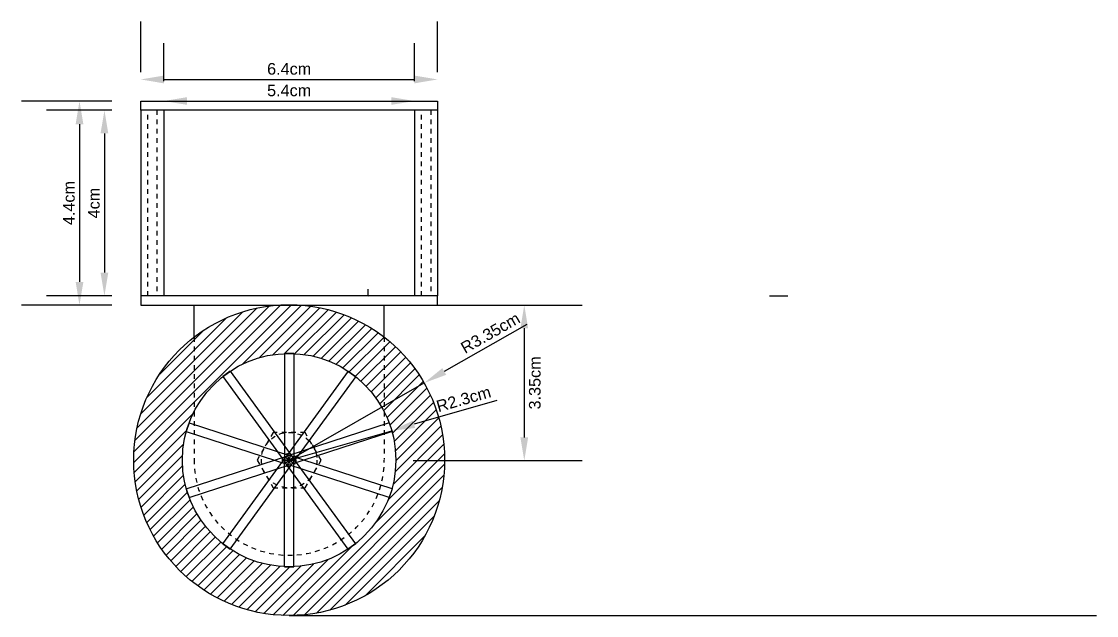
# Model space of a CAD drawing. Header units: millimetres. Extents: x 1801 to 3617, y 1965 to 3961.
# Drawn here: x 1802.21 to 1825.38, y 1964.6 to 1977.4 of the extents above; entities that cross this region are included whole.
import ezdxf

# ---------------------------------------------------------------- set-up
doc = ezdxf.new("R2010")
doc.units = ezdxf.units.MM
doc.header["$LTSCALE"] = 0.005
doc.linetypes.add('ACAD_ISO02W100', pattern=[15, 12, -3])
for name, color, linetype, plot in [('电机', 30, 'Continuous', False), ('车架', 140, 'Continuous', False), ('车轮', 18, 'Continuous', False)]:
    doc.layers.add(name, color=color, linetype=linetype, plot=plot)
doc.styles.get("Standard").update_dxf_attribs({"font": 'arial.ttf'})
doc.dimstyles.new('ISO-25', dxfattribs={"dimtxt": 0.25, "dimasz": 0.5, "dimexe": 1.25, "dimexo": 0.625, "dimgap": 0.1, "dimtad": 2, "dimdsep": 46, "dimtxsty": 'Standard', "dimcen": 2.5, "dimadec": 0, "dimazin": 0, "dimtfac": 1, "dimtmove": 0, "dimatfit": 3, "dimfxl": 1, "dimarcsym": 0})

# ---------------------------------------------------------------- blocks, each defined once
blk = doc.blocks.new('*U70')
at = {"layer": '车轮'}
for p, q in [((-0.1, 1.15), (-0.1, -1.15)), ((0.1, 1.15), (-0.1, 1.15)), ((0.1, 1.15), (0.1, -1.15)), ((-0.1, -1.15), (0.1, -1.15))]:
    blk.add_line(p, q, dxfattribs=at)
blk = doc.blocks.new('*U71')
at = {"layer": '车轮', "color": 0, "linetype": 'ByBlock', "lineweight": -2, "transparency": 16777216}
blk.add_blockref('*U70', (1810.546, 1967.337), dxfattribs=at)
for p, rotation in [((1809.87, 1967.118), 36), ((1809.453, 1966.543), 72), ((1809.453, 1965.832), 108), ((1809.87, 1965.257), 144), ((1810.546, 1965.037), 180)]:
    blk.add_blockref('*U70', p, dxfattribs=dict(at, rotation=rotation))
blk = doc.blocks.new('*U72')
at = {"layer": '车轮'}
for p, q in [((-0.1, 1.15), (-0.1, -1.15)), ((0.1, 1.15), (-0.1, 1.15)), ((0.1, 1.15), (0.1, -1.15)), ((-0.1, -1.15), (0.1, -1.15))]:
    blk.add_line(p, q, dxfattribs=at)
blk = doc.blocks.new('*U73')
at = {"layer": '车轮', "color": 0, "linetype": 'ByBlock', "lineweight": -2, "transparency": 16777216}
blk.add_blockref('*U72', (1810.546, 1967.337), dxfattribs=at)
for p, rotation in [((1809.87, 1967.118), 36), ((1809.453, 1966.543), 72), ((1809.453, 1965.832), 108), ((1809.87, 1965.257), 144), ((1810.546, 1965.037), 180)]:
    blk.add_blockref('*U72', p, dxfattribs=dict(at, rotation=rotation))
blk = doc.blocks.new('*D74')
at = {"layer": 'Defpoints', "color": 0, "transparency": 16777216}
for p in [(1811.178, 1976.152), (1804.778, 1975.687), (1811.178, 1975.687)]:
    blk.add_point(p, dxfattribs=at)
at = {"layer": '车架', "color": 0, "lineweight": -2, "transparency": 16777216}
for p, q in [((1804.778, 1976.312), (1804.778, 1977.402)), ((1811.178, 1976.312), (1811.178, 1977.402)), ((1805.278, 1976.152), (1810.678, 1976.152))]:
    blk.add_line(p, q, dxfattribs=at)
at = {"layer": '车架', "color": 0, "transparency": 16777216}
for points in [[(1805.278, 1976.235), (1805.278, 1976.068), (1804.778, 1976.152)], [(1810.678, 1976.235), (1810.678, 1976.068), (1811.178, 1976.152)]]:
    blk.add_solid(points, dxfattribs=at)
at = {"layer": '车架', "color": 0, "transparency": 16777216, "insert": (1807.978, 1976.379), "char_height": 0.25, "attachment_point": 5}
blk.add_mtext('6.4cm', dxfattribs=at)
blk = doc.blocks.new('*D75')
at = {"layer": 'Defpoints', "color": 0, "transparency": 16777216}
for p in [(1804.778, 1975.487), (1803.997, 1971.487), (1804.778, 1971.487)]:
    blk.add_point(p, dxfattribs=at)
at = {"layer": '车架', "color": 0, "lineweight": -2, "transparency": 16777216}
for p, q in [((1804.153, 1975.487), (1802.747, 1975.487)), ((1803.997, 1974.987), (1803.997, 1971.987)), ((1804.153, 1971.487), (1802.747, 1971.487))]:
    blk.add_line(p, q, dxfattribs=at)
at = {"layer": '车架', "color": 0, "transparency": 16777216}
for points in [[(1803.913, 1974.987), (1804.08, 1974.987), (1803.997, 1975.487)], [(1803.913, 1971.987), (1804.08, 1971.987), (1803.997, 1971.487)]]:
    blk.add_solid(points, dxfattribs=at)
at = {"layer": '车架', "color": 0, "transparency": 16777216, "insert": (1803.77, 1973.487), "char_height": 0.25, "attachment_point": 5, "rotation": 90}
blk.add_mtext('4cm', dxfattribs=at)
blk = doc.blocks.new('*D76')
at = {"layer": 'Defpoints', "color": 0, "transparency": 16777216}
for p in [(1804.778, 1975.687), (1803.459, 1971.287), (1804.778, 1971.287)]:
    blk.add_point(p, dxfattribs=at)
at = {"layer": '车架', "color": 0, "lineweight": -2, "transparency": 16777216}
for p, q in [((1804.153, 1975.687), (1802.209, 1975.687)), ((1803.459, 1975.187), (1803.459, 1971.787)), ((1804.153, 1971.287), (1802.209, 1971.287))]:
    blk.add_line(p, q, dxfattribs=at)
at = {"layer": '车架', "color": 0, "transparency": 16777216}
for points in [[(1803.376, 1975.187), (1803.543, 1975.187), (1803.459, 1975.687)], [(1803.376, 1971.787), (1803.543, 1971.787), (1803.459, 1971.287)]]:
    blk.add_solid(points, dxfattribs=at)
at = {"layer": '车架', "color": 0, "transparency": 16777216, "insert": (1803.232, 1973.487), "char_height": 0.25, "attachment_point": 5, "rotation": 90}
blk.add_mtext('4.4cm', dxfattribs=at)
blk = doc.blocks.new('*D77')
at = {"layer": 'Defpoints', "color": 0, "transparency": 16777216}
for p in [(1810.678, 1975.687), (1805.278, 1975.487), (1810.678, 1975.487)]:
    blk.add_point(p, dxfattribs=at)
at = {"layer": '车架', "color": 0, "lineweight": -2, "transparency": 16777216}
for p, q in [((1805.278, 1976.112), (1805.278, 1976.937)), ((1810.678, 1976.112), (1810.678, 1976.937)), ((1805.778, 1975.687), (1810.178, 1975.687))]:
    blk.add_line(p, q, dxfattribs=at)
at = {"layer": '车架', "color": 0, "transparency": 16777216}
for points in [[(1805.778, 1975.77), (1805.778, 1975.604), (1805.278, 1975.687)], [(1810.178, 1975.77), (1810.178, 1975.604), (1810.678, 1975.687)]]:
    blk.add_solid(points, dxfattribs=at)
at = {"layer": '车架', "color": 0, "transparency": 16777216, "insert": (1807.978, 1975.914), "char_height": 0.25, "attachment_point": 5}
blk.add_mtext('5.4cm', dxfattribs=at)
blk = doc.blocks.new('*D80')
at = {"layer": 'Defpoints', "color": 0, "transparency": 16777216}
for p in [(1810.028, 1971.287), (1810.028, 1967.934), (1813.045, 1967.934)]:
    blk.add_point(p, dxfattribs=at)
at = {"layer": '车架', "color": 0, "lineweight": -2, "transparency": 16777216}
for p, q in [((1810.653, 1971.287), (1814.295, 1971.287)), ((1813.045, 1970.787), (1813.045, 1968.434)), ((1810.653, 1967.934), (1814.295, 1967.934))]:
    blk.add_line(p, q, dxfattribs=at)
at = {"layer": '车架', "color": 0, "transparency": 16777216}
for points in [[(1812.962, 1970.787), (1813.129, 1970.787), (1813.045, 1971.287)], [(1812.962, 1968.434), (1813.129, 1968.434), (1813.045, 1967.934)]]:
    blk.add_solid(points, dxfattribs=at)
at = {"layer": '车架', "color": 0, "transparency": 16777216, "insert": (1813.273, 1969.61), "char_height": 0.25, "attachment_point": 5, "rotation": 90}
blk.add_mtext('3.35cm', dxfattribs=at)
blk = doc.blocks.new('*D82')
at = {"layer": 'Defpoints', "color": 0, "transparency": 16777216}
for p in [(1810.887, 1969.608), (1807.978, 1967.945)]:
    blk.add_point(p, dxfattribs=at)
at = {"layer": '车轮', "color": 0, "lineweight": -2, "transparency": 16777216}
for p, q in [((1813.098, 1970.872), (1811.321, 1969.856)), ((1807.978, 1967.945), (1810.887, 1969.608))]:
    blk.add_line(p, q, dxfattribs=at)
at = {"layer": '车轮', "color": 0, "transparency": 16777216}
blk.add_solid([(1811.279, 1969.928), (1811.362, 1969.784), (1810.887, 1969.608)], dxfattribs=at)
at = {"layer": '车轮', "color": 0, "transparency": 16777216, "insert": (1812.314, 1970.686), "char_height": 0.25, "attachment_point": 5, "rotation": 29.7539}
blk.add_mtext('R3.35cm', dxfattribs=at)
blk = doc.blocks.new('*D83')
at = {"layer": 'Defpoints', "color": 0, "transparency": 16777216}
for p in [(1810.189, 1968.58), (1807.978, 1967.945)]:
    blk.add_point(p, dxfattribs=at)
at = {"layer": '车轮', "color": 0, "lineweight": -2, "transparency": 16777216}
for p, q in [((1812.451, 1969.229), (1810.67, 1968.718)), ((1807.978, 1967.945), (1810.189, 1968.58))]:
    blk.add_line(p, q, dxfattribs=at)
at = {"layer": '车轮', "color": 0, "transparency": 16777216}
blk.add_solid([(1810.647, 1968.798), (1810.693, 1968.638), (1810.189, 1968.58)], dxfattribs=at)
at = {"layer": '车轮', "color": 0, "transparency": 16777216, "insert": (1811.738, 1969.261), "char_height": 0.25, "attachment_point": 5, "rotation": 16.0121}
blk.add_mtext('R2.3cm', dxfattribs=at)

msp = doc.modelspace()

# ---------------------------------------------------------------- hatches: boundary and pattern name
at = {"layer": '车轮'}
h = msp.add_hatch(dxfattribs=at)
h.set_pattern_fill('ANSI31', color=256, scale=0.05)
h.set_pattern_definition([(45, (19.16348, -1.89112), (-0.1122532015, 0.1122532015), [])])
h.paths.add_polyline_path([(1804.628, 1967.945, 1), (1811.328, 1967.945, 1)])
h.paths.add_polyline_path([(1810.278, 1967.945, -1), (1805.678, 1967.945, -1)], flags=16)

# ---------------------------------------------------------------- linework, layer by layer
at = {"layer": '电机', "linetype": 'ACAD_ISO02W100'}
msp.add_lwpolyline([(1807.633, 1968.543), (1807.288, 1967.945), (1807.633, 1967.348), (1808.323, 1967.348), (1808.668, 1967.945), (1808.323, 1968.543)], close=True, dxfattribs=at)
for radius in [0.598, 0.145]:
    msp.add_circle((1807.978, 1967.945), radius, dxfattribs=at)
at = {"layer": '车架'}
for p, q in [((1804.778, 1975.687), (1811.178, 1975.687)), ((1804.778, 1975.487), (1804.778, 1975.687)), ((1811.178, 1975.687), (1811.178, 1975.487)), ((1811.178, 1975.487), (1804.778, 1975.487)), ((1804.778, 1975.487), (1804.778, 1971.487)), ((1805.278, 1975.487), (1805.278, 1971.487)), ((1810.678, 1975.487), (1810.678, 1971.487)), ((1811.178, 1975.487), (1811.178, 1971.487)), ((1811.178, 1971.487), (1804.778, 1971.487)), ((1804.778, 1971.487), (1804.778, 1971.287)), ((1809.678, 1971.48), (1809.678, 1971.63)), ((1810.678, 1971.487), (1809.678, 1971.48)), ((1811.178, 1971.287), (1811.178, 1971.487)), ((1804.778, 1971.287), (1811.178, 1971.287)), ((1805.928, 1970.595), (1805.928, 1971.287)), ((1810.028, 1970.595), (1810.028, 1971.287))]:
    msp.add_line(p, q, dxfattribs=at)
at = {"layer": '车架', "linetype": 'ACAD_ISO02W100'}
for p, q in [((1804.929, 1971.486), (1804.929, 1975.487)), ((1810.829, 1971.486), (1810.829, 1975.487)), ((1805.928, 1970.595), (1805.928, 1968.988)), ((1810.028, 1970.595), (1810.028, 1968.988)), ((1805.928, 1968.988), (1805.928, 1967.957)), ((1810.028, 1968.988), (1810.028, 1967.957))]:
    msp.add_line(p, q, dxfattribs=at)
at = {"layer": '车架', "linetype": 'ACAD_ISO02W100', "ltscale": 1.5}
for p, q in [((1805.129, 1975.487), (1805.129, 1971.487)), ((1811.029, 1975.487), (1811.029, 1971.487))]:
    msp.add_line(p, q, dxfattribs=at)
at = {"layer": '车架', "linetype": 'ACAD_ISO02W100'}
msp.add_arc((1807.978, 1967.945), 2.05, 179.6689, 0, dxfattribs=at)
at = {"layer": '车轮'}
for p, q in [((1818.728, 1971.482), (1818.328, 1971.482)), ((1807.978, 1964.595), (1825.378, 1964.595))]:
    msp.add_line(p, q, dxfattribs=at)
for radius in [3.35, 2.3]:
    msp.add_circle((1807.978, 1967.945), radius, dxfattribs=at)

# ---------------------------------------------------------------- block references
msp.add_blockref('*U71', (-2.568, 1.758), dxfattribs=at)
at = {"layer": '车轮', "xscale": -1}
msp.add_blockref('*U73', (3618.525, 1.758), dxfattribs=at)

# ---------------------------------------------------------------- dimensions: what is measured, and where the dimension line sits
at = {"layer": '车架'}
for base, p1, p2, picture, middle in [((1811.178, 1976.152), (1804.778, 1975.687), (1811.178, 1975.687), '*D74', (1807.978, 1976.379)), ((1810.678, 1975.687), (1805.278, 1975.487), (1810.678, 1975.487), '*D77', (1807.978, 1975.914))]:
    dim = msp.add_linear_dim(base=base, p1=p1, p2=p2, dimstyle='ISO-25', override={"dimpost": 'cm'}, dxfattribs=at)
    dim.commit()
    dim.dimension.update_dxf_attribs({"geometry": picture, "text_midpoint": middle})
for base, p1, p2, picture, middle in [((1803.459, 1971.287), (1804.778, 1975.687), (1804.778, 1971.287), '*D76', (1803.232, 1973.487)), ((1803.997, 1971.487), (1804.778, 1975.487), (1804.778, 1971.487), '*D75', (1803.77, 1973.487)), ((1813.045, 1967.934), (1810.028, 1971.287), (1810.028, 1967.934), '*D80', (1813.273, 1969.61))]:
    dim = msp.add_linear_dim(base=base, p1=p1, p2=p2, angle=90, dimstyle='ISO-25', override={"dimpost": 'cm'}, dxfattribs=at)
    dim.commit()
    dim.dimension.update_dxf_attribs({"geometry": picture, "text_midpoint": middle})
at = {"layer": '车轮'}
for mpoint, picture, middle in [((1810.887, 1969.608), '*D82', (1812.314, 1970.686)), ((1810.189, 1968.58), '*D83', (1811.738, 1969.261))]:
    dim = msp.add_radius_dim(center=(1807.978, 1967.945), mpoint=mpoint, dimstyle='ISO-25', override={"dimpost": 'cm'}, dxfattribs=at)
    dim.commit()
    dim.dimension.update_dxf_attribs({"geometry": picture, "text_midpoint": middle})

doc.saveas('drawing.dxf')
